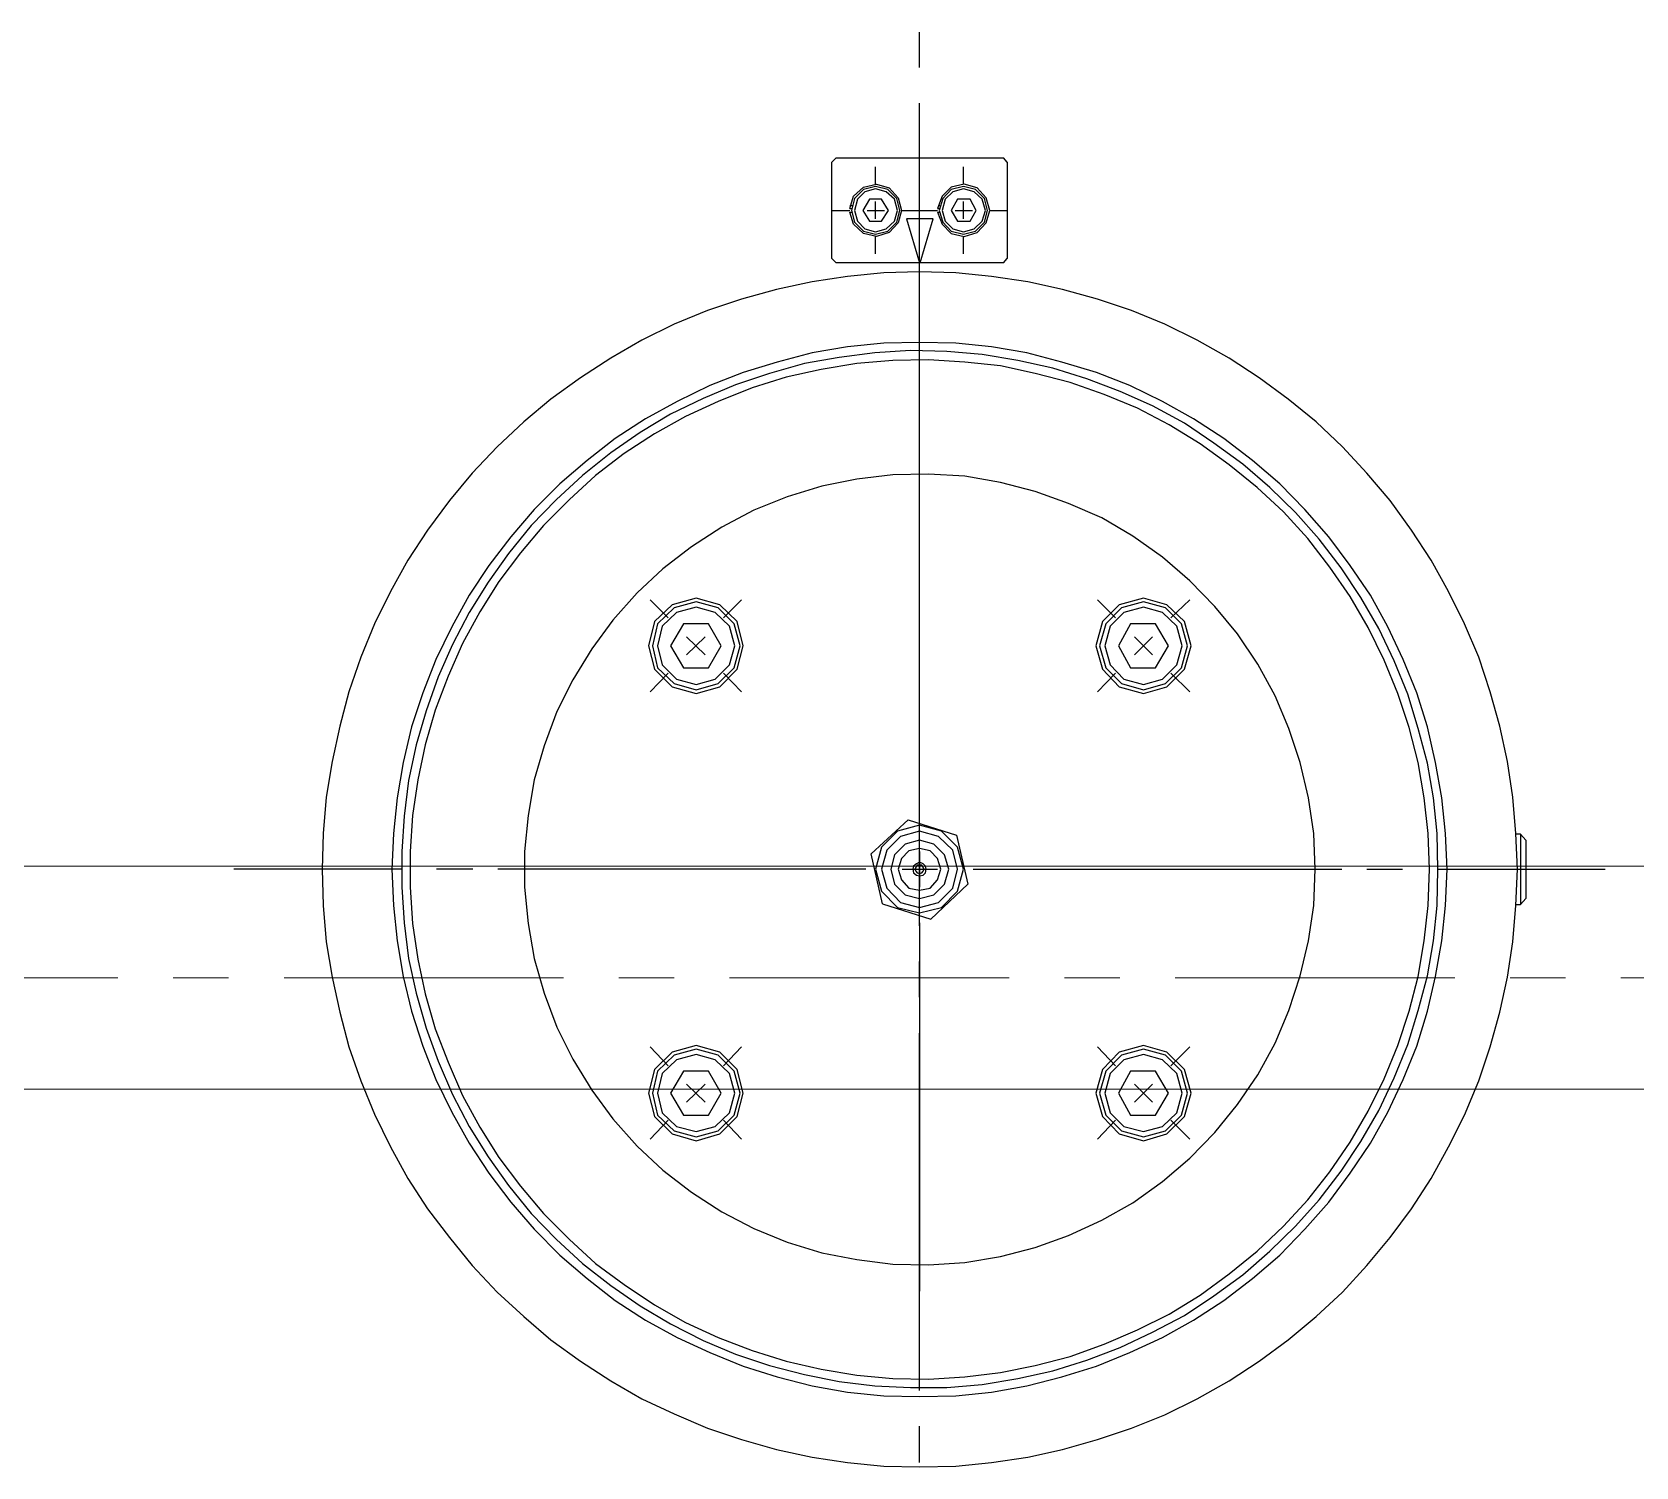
# Model space of a CAD drawing. Header units: millimetres. Extents: x -211 to 45495, y 24 to 52952.
# Drawn here: x 13373.7 to 13556.2, y 34326.3 to 34489.6 of the extents above; entities that cross this region are included whole.
import ezdxf

# ---------------------------------------------------------------- set-up
doc = ezdxf.new("R2010")
doc.units = ezdxf.units.MM
doc.linetypes.add('CENTER', pattern=[50.7, 31.8, -6.3, 6.3, -6.3])
doc.layers.add('Layer2', color=7, linetype='Continuous')

# ---------------------------------------------------------------- blocks, each defined once
blk = doc.blocks.new('BLKF215')
at = {"layer": 'Layer2', "color": 7, "linetype": 'Continuous', "lineweight": 13}
for p, q in [((15040.9, 34394.67), (12099.21, 34394.67)), ((12099.21, 34369.27), (16159.21, 34369.27))]:
    blk.add_line(p, q, dxfattribs=at)
at = {"layer": 'Layer2', "color": 7, "linetype": 'CENTER', "lineweight": 13}
blk.add_line((12084.21, 34381.97), (15055.9, 34381.97), dxfattribs=at)
blk = doc.blocks.new('BLKF1536')
at = {"layer": 'Layer2', "color": 7, "linetype": 'Continuous', "lineweight": 25}
for p, q in [((13462.49, 34453.06), (13458.53, 34452.02)), ((13466.53, 34453.75), (13462.49, 34453.06)), ((13470.67, 34454.18), (13466.53, 34453.75)), ((13474.71, 34454.26), (13470.67, 34454.18)), ((13478.85, 34454.18), (13474.71, 34454.26)), ((13482.9, 34453.75), (13478.85, 34454.18)), ((13486.94, 34453.06), (13482.9, 34453.75)), ((13490.9, 34452.02), (13486.94, 34453.06)), ((13458.53, 34452.02), (13454.65, 34450.82)), ((13494.87, 34450.82), (13490.9, 34452.02)), ((13450.86, 34449.35), (13447.16, 34447.55)), ((13454.65, 34450.82), (13450.86, 34449.35)), ((13498.65, 34449.35), (13494.87, 34450.82)), ((13502.36, 34447.55), (13498.65, 34449.35)), ((13447.16, 34447.55), (13443.54, 34445.57)), ((13505.89, 34445.57), (13502.36, 34447.55)), ((13443.54, 34445.57), (13440.1, 34443.33)), ((13509.33, 34443.33), (13505.89, 34445.57)), ((13440.1, 34443.33), (13436.91, 34440.83)), ((13512.6, 34440.83), (13509.33, 34443.33)), ((13436.91, 34440.83), (13433.81, 34438.16)), ((13515.71, 34438.16), (13512.6, 34440.83)), ((13433.81, 34438.16), (13430.88, 34435.23)), ((13518.55, 34435.23), (13515.71, 34438.16)), ((13430.88, 34435.23), (13428.21, 34432.13)), ((13521.3, 34432.13), (13518.55, 34435.23)), ((13428.21, 34432.13), (13425.72, 34428.86)), ((13523.71, 34428.86), (13521.3, 34432.13)), ((13425.72, 34428.86), (13423.48, 34425.5)), ((13526.04, 34425.5), (13523.71, 34428.86)), ((13423.48, 34425.5), (13421.5, 34421.88)), ((13528.02, 34421.88), (13526.04, 34425.5)), ((13421.5, 34421.88), (13419.69, 34418.18)), ((13529.74, 34418.18), (13528.02, 34421.88)), ((13419.69, 34418.18), (13418.22, 34414.39)), ((13531.29, 34414.39), (13529.74, 34418.18)), ((13418.22, 34414.39), (13416.93, 34410.52)), ((13532.5, 34410.52), (13531.29, 34414.39)), ((13416.93, 34410.52), (13415.98, 34406.47)), ((13533.44, 34406.47), (13532.5, 34410.52)), ((13415.98, 34406.47), (13415.3, 34402.42)), ((13534.13, 34402.42), (13533.44, 34406.47)), ((13415.3, 34402.42), (13414.87, 34398.37)), ((13534.56, 34398.37), (13534.13, 34402.42)), ((13414.87, 34398.37), (13414.69, 34394.33)), ((13534.74, 34394.33), (13534.56, 34398.37)), ((13414.69, 34394.33), (13414.87, 34390.19)), ((13414.87, 34390.19), (13415.3, 34386.15)), ((13534.13, 34386.15), (13534.56, 34390.19)), ((13415.3, 34386.15), (13415.98, 34382.1)), ((13533.44, 34382.1), (13534.13, 34386.15)), ((13415.98, 34382.1), (13416.93, 34378.14)), ((13532.5, 34378.14), (13533.44, 34382.1)), ((13416.93, 34378.14), (13418.22, 34374.18)), ((13531.29, 34374.18), (13532.5, 34378.14)), ((13418.22, 34374.18), (13419.69, 34370.39)), ((13529.74, 34370.39), (13531.29, 34374.18)), ((13419.69, 34370.39), (13421.5, 34366.68)), ((13528.02, 34366.68), (13529.74, 34370.39)), ((13421.5, 34366.68), (13423.48, 34363.15)), ((13526.04, 34363.15), (13528.02, 34366.68)), ((13423.48, 34363.15), (13425.72, 34359.71)), ((13523.71, 34359.71), (13526.04, 34363.15)), ((13425.72, 34359.71), (13428.21, 34356.44)), ((13521.3, 34356.44), (13523.71, 34359.71)), ((13428.21, 34356.44), (13430.88, 34353.34)), ((13518.55, 34353.34), (13521.3, 34356.44)), ((13430.88, 34353.34), (13433.81, 34350.41)), ((13515.71, 34350.41), (13518.55, 34353.34)), ((13433.81, 34350.41), (13436.91, 34347.74)), ((13512.6, 34347.74), (13515.71, 34350.41)), ((13436.91, 34347.74), (13440.1, 34345.24)), ((13509.33, 34345.24), (13512.6, 34347.74)), ((13440.1, 34345.24), (13443.54, 34343)), ((13505.89, 34343), (13509.33, 34345.24)), ((13443.54, 34343), (13447.16, 34341.02)), ((13502.36, 34341.02), (13505.89, 34343)), ((13447.16, 34341.02), (13450.86, 34339.3)), ((13498.65, 34339.3), (13502.36, 34341.02)), ((13450.86, 34339.3), (13454.65, 34337.75)), ((13494.87, 34337.75), (13498.65, 34339.3)), ((13454.65, 34337.75), (13458.53, 34336.54)), ((13458.53, 34336.54), (13462.49, 34335.51)), ((13486.94, 34335.51), (13490.9, 34336.54)), ((13490.9, 34336.54), (13494.87, 34337.75)), ((13462.49, 34335.51), (13466.53, 34334.82)), ((13466.53, 34334.82), (13470.67, 34334.39)), ((13470.67, 34334.39), (13474.71, 34334.31)), ((13474.71, 34334.31), (13478.85, 34334.39)), ((13478.85, 34334.39), (13482.9, 34334.82)), ((13482.9, 34334.82), (13486.94, 34335.51))]:
    blk.add_line(p, q, dxfattribs=at)
blk = doc.blocks.new('BLKF1537')
at = {"layer": 'Layer2', "color": 7, "linetype": 'Continuous', "lineweight": 25}
for p, q in [((13469.63, 34453.06), (13465.59, 34452.54)), ((13473.68, 34453.32), (13469.63, 34453.06)), ((13477.81, 34453.23), (13473.68, 34453.32)), ((13481.86, 34452.88), (13477.81, 34453.23)), ((13485.91, 34452.2), (13481.86, 34452.88)), ((13461.63, 34451.85), (13457.66, 34450.73)), ((13465.59, 34452.54), (13461.63, 34451.85)), ((13489.87, 34451.33), (13485.91, 34452.2)), ((13493.75, 34450.13), (13489.87, 34451.33)), ((13453.79, 34449.44), (13450.09, 34447.89)), ((13457.66, 34450.73), (13453.79, 34449.44)), ((13497.53, 34448.67), (13493.75, 34450.13)), ((13450.09, 34447.89), (13446.38, 34446.08)), ((13501.24, 34447.03), (13497.53, 34448.67)), ((13446.38, 34446.08), (13442.94, 34444.02)), ((13504.85, 34445.05), (13501.24, 34447.03)), ((13442.94, 34444.02), (13439.58, 34441.69)), ((13508.21, 34442.81), (13504.85, 34445.05)), ((13511.49, 34440.4), (13508.21, 34442.81)), ((13439.58, 34441.69), (13436.39, 34439.11)), ((13514.59, 34437.73), (13511.49, 34440.4)), ((13436.39, 34439.11), (13433.38, 34436.35)), ((13433.38, 34436.35), (13430.54, 34433.42)), ((13517.51, 34434.89), (13514.59, 34437.73)), ((13520.18, 34431.87), (13517.51, 34434.89)), ((13430.54, 34433.42), (13427.95, 34430.24)), ((13522.68, 34428.6), (13520.18, 34431.87)), ((13427.95, 34430.24), (13425.63, 34426.96)), ((13524.92, 34425.24), (13522.68, 34428.6)), ((13425.63, 34426.96), (13423.48, 34423.52)), ((13526.99, 34421.71), (13524.92, 34425.24)), ((13423.48, 34423.52), (13421.58, 34419.9)), ((13528.71, 34418.01), (13526.99, 34421.71)), ((13421.58, 34419.9), (13419.95, 34416.2)), ((13530.26, 34414.22), (13528.71, 34418.01)), ((13419.95, 34416.2), (13418.57, 34412.33)), ((13531.46, 34410.34), (13530.26, 34414.22)), ((13418.57, 34412.33), (13417.45, 34408.45)), ((13532.5, 34406.38), (13531.46, 34410.34)), ((13417.45, 34408.45), (13416.59, 34404.4)), ((13533.19, 34402.42), (13532.5, 34406.38)), ((13416.59, 34404.4), (13416.07, 34400.36)), ((13533.62, 34398.37), (13533.19, 34402.42)), ((13416.07, 34400.36), (13415.81, 34396.31)), ((13533.7, 34394.33), (13533.62, 34398.37)), ((13415.81, 34396.31), (13415.81, 34392.26)), ((13415.81, 34392.26), (13416.07, 34388.21)), ((13533.19, 34386.15), (13533.62, 34390.19)), ((13416.07, 34388.21), (13416.59, 34384.17)), ((13532.5, 34382.19), (13533.19, 34386.15)), ((13416.59, 34384.17), (13417.45, 34380.2)), ((13531.46, 34378.22), (13532.5, 34382.19)), ((13417.45, 34380.2), (13418.57, 34376.24)), ((13530.26, 34374.35), (13531.46, 34378.22)), ((13418.57, 34376.24), (13419.95, 34372.45)), ((13528.71, 34370.56), (13530.26, 34374.35)), ((13419.95, 34372.45), (13421.58, 34368.67)), ((13526.99, 34366.86), (13528.71, 34370.56)), ((13421.58, 34368.67), (13423.48, 34365.05)), ((13524.92, 34363.33), (13526.99, 34366.86)), ((13423.48, 34365.05), (13425.63, 34361.6)), ((13522.68, 34359.97), (13524.92, 34363.33)), ((13425.63, 34361.6), (13427.95, 34358.33)), ((13520.18, 34356.7), (13522.68, 34359.97)), ((13427.95, 34358.33), (13430.54, 34355.15)), ((13517.51, 34353.68), (13520.18, 34356.7)), ((13430.54, 34355.15), (13433.38, 34352.22)), ((13514.59, 34350.84), (13517.51, 34353.68)), ((13433.38, 34352.22), (13436.39, 34349.46)), ((13511.49, 34348.17), (13514.59, 34350.84)), ((13436.39, 34349.46), (13439.58, 34346.96)), ((13439.58, 34346.96), (13442.94, 34344.64)), ((13508.21, 34345.76), (13511.49, 34348.17)), ((13504.85, 34343.52), (13508.21, 34345.76)), ((13442.94, 34344.64), (13446.38, 34342.57)), ((13501.24, 34341.63), (13504.85, 34343.52)), ((13446.38, 34342.57), (13450.09, 34340.68)), ((13497.53, 34339.9), (13501.24, 34341.63)), ((13450.09, 34340.68), (13453.79, 34339.13)), ((13493.75, 34338.44), (13497.53, 34339.9)), ((13453.79, 34339.13), (13457.66, 34337.84)), ((13457.66, 34337.84), (13461.63, 34336.8)), ((13489.87, 34337.23), (13493.75, 34338.44)), ((13461.63, 34336.8), (13465.59, 34336.03)), ((13465.59, 34336.03), (13469.63, 34335.51)), ((13481.86, 34335.68), (13485.91, 34336.37)), ((13485.91, 34336.37), (13489.87, 34337.23)), ((13469.63, 34335.51), (13473.68, 34335.34)), ((13473.68, 34335.34), (13477.81, 34335.34)), ((13477.81, 34335.34), (13481.86, 34335.68))]:
    blk.add_line(p, q, dxfattribs=at)
blk = doc.blocks.new('BLKF1538')
at = {"layer": 'Layer2', "color": 7, "linetype": 'Continuous', "lineweight": 25}
for p, q in [((13470.67, 34462.19), (13466.53, 34461.75)), ((13474.71, 34462.27), (13470.67, 34462.19)), ((13478.85, 34462.19), (13474.71, 34462.27)), ((13482.9, 34461.75), (13478.85, 34462.19)), ((13458.44, 34460.29), (13454.48, 34459.17)), ((13462.49, 34461.15), (13458.44, 34460.29)), ((13466.53, 34461.75), (13462.49, 34461.15)), ((13487.03, 34461.15), (13482.9, 34461.75)), ((13490.99, 34460.29), (13487.03, 34461.15)), ((13494.95, 34459.17), (13490.99, 34460.29)), ((13454.48, 34459.17), (13450.6, 34457.88)), ((13498.83, 34457.88), (13494.95, 34459.17)), ((13450.6, 34457.88), (13446.81, 34456.33)), ((13502.62, 34456.33), (13498.83, 34457.88)), ((13446.81, 34456.33), (13443.11, 34454.52)), ((13506.32, 34454.52), (13502.62, 34456.33)), ((13443.11, 34454.52), (13439.58, 34452.45)), ((13509.94, 34452.45), (13506.32, 34454.52)), ((13439.58, 34452.45), (13436.14, 34450.22)), ((13513.38, 34450.22), (13509.94, 34452.45)), ((13436.14, 34450.22), (13432.78, 34447.8)), ((13516.65, 34447.8), (13513.38, 34450.22)), ((13432.78, 34447.8), (13429.68, 34445.22)), ((13519.84, 34445.22), (13516.65, 34447.8)), ((13429.68, 34445.22), (13426.66, 34442.38)), ((13522.85, 34442.38), (13519.84, 34445.22)), ((13426.66, 34442.38), (13423.82, 34439.36)), ((13525.61, 34439.36), (13522.85, 34442.38)), ((13423.82, 34439.36), (13421.24, 34436.26)), ((13528.28, 34436.26), (13525.61, 34439.36)), ((13421.24, 34436.26), (13418.74, 34432.91)), ((13530.69, 34432.91), (13528.28, 34436.26)), ((13418.74, 34432.91), (13416.5, 34429.46)), ((13532.93, 34429.46), (13530.69, 34432.91)), ((13416.5, 34429.46), (13414.52, 34425.93)), ((13534.91, 34425.93), (13532.93, 34429.46)), ((13414.52, 34425.93), (13412.71, 34422.23)), ((13536.72, 34422.23), (13534.91, 34425.93)), ((13412.71, 34422.23), (13411.16, 34418.44)), ((13538.35, 34418.44), (13536.72, 34422.23)), ((13411.16, 34418.44), (13409.78, 34414.48)), ((13539.64, 34414.48), (13538.35, 34418.44)), ((13409.78, 34414.48), (13408.75, 34410.6)), ((13540.76, 34410.6), (13539.64, 34414.48)), ((13408.75, 34410.6), (13407.89, 34406.56)), ((13541.63, 34406.56), (13540.76, 34410.6)), ((13407.89, 34406.56), (13407.2, 34402.51)), ((13542.23, 34402.51), (13541.63, 34406.56)), ((13407.2, 34402.51), (13406.86, 34398.37)), ((13542.57, 34398.37), (13542.23, 34402.51)), ((13406.86, 34398.37), (13406.77, 34394.33)), ((13542.74, 34394.33), (13542.57, 34398.37)), ((13406.77, 34394.33), (13406.86, 34390.19)), ((13406.86, 34390.19), (13407.2, 34386.06)), ((13542.23, 34386.06), (13542.57, 34390.19)), ((13407.2, 34386.06), (13407.89, 34382.01)), ((13541.63, 34382.01), (13542.23, 34386.06)), ((13407.89, 34382.01), (13408.75, 34378.05)), ((13540.76, 34378.05), (13541.63, 34382.01)), ((13408.75, 34378.05), (13409.78, 34374.09)), ((13539.64, 34374.09), (13540.76, 34378.05)), ((13409.78, 34374.09), (13411.16, 34370.22)), ((13538.35, 34370.22), (13539.64, 34374.09)), ((13411.16, 34370.22), (13412.71, 34366.43)), ((13536.72, 34366.34), (13538.35, 34370.22)), ((13412.71, 34366.43), (13414.52, 34362.72)), ((13534.91, 34362.72), (13536.72, 34366.34)), ((13414.52, 34362.72), (13416.5, 34359.11)), ((13532.93, 34359.11), (13534.91, 34362.72)), ((13416.5, 34359.11), (13418.74, 34355.66)), ((13530.69, 34355.66), (13532.93, 34359.11)), ((13418.74, 34355.66), (13421.24, 34352.39)), ((13528.28, 34352.39), (13530.69, 34355.66)), ((13421.24, 34352.39), (13423.82, 34349.2)), ((13525.61, 34349.2), (13528.28, 34352.39)), ((13423.82, 34349.2), (13426.66, 34346.19)), ((13522.85, 34346.19), (13525.61, 34349.2)), ((13426.66, 34346.19), (13429.68, 34343.43)), ((13519.84, 34343.43), (13522.85, 34346.19)), ((13429.68, 34343.43), (13432.78, 34340.76)), ((13516.65, 34340.76), (13519.84, 34343.43)), ((13432.78, 34340.76), (13436.14, 34338.35)), ((13513.38, 34338.35), (13516.65, 34340.76)), ((13436.14, 34338.35), (13439.58, 34336.11)), ((13509.94, 34336.11), (13513.38, 34338.35)), ((13439.58, 34336.11), (13443.11, 34334.05)), ((13506.32, 34334.05), (13509.94, 34336.11)), ((13443.11, 34334.05), (13446.81, 34332.33)), ((13446.81, 34332.33), (13450.6, 34330.69)), ((13502.62, 34332.24), (13506.32, 34334.05)), ((13450.6, 34330.69), (13454.48, 34329.4)), ((13494.95, 34329.4), (13498.83, 34330.69)), ((13498.83, 34330.69), (13502.62, 34332.24)), ((13454.48, 34329.4), (13458.44, 34328.28)), ((13490.99, 34328.28), (13494.95, 34329.4)), ((13458.44, 34328.28), (13462.49, 34327.42)), ((13462.49, 34327.42), (13466.53, 34326.81)), ((13482.9, 34326.81), (13487.03, 34327.42)), ((13487.03, 34327.42), (13490.99, 34328.28)), ((13466.53, 34326.81), (13470.67, 34326.38)), ((13470.67, 34326.38), (13474.71, 34326.3)), ((13474.71, 34326.3), (13478.85, 34326.38)), ((13478.85, 34326.38), (13482.9, 34326.81))]:
    blk.add_line(p, q, dxfattribs=at)
blk = doc.blocks.new('BLKF1545')
at = {"layer": 'Layer2', "color": 7, "linetype": 'Continuous', "lineweight": 25}
for p, q in [((13467.57, 34438.68), (13463.61, 34437.9)), ((13471.7, 34439.19), (13467.57, 34438.68)), ((13475.75, 34439.28), (13471.7, 34439.19)), ((13479.88, 34439.02), (13475.75, 34439.28)), ((13483.93, 34438.33), (13479.88, 34439.02)), ((13487.89, 34437.3), (13483.93, 34438.33)), ((13459.64, 34436.7), (13455.86, 34435.15)), ((13463.61, 34437.9), (13459.64, 34436.7)), ((13491.68, 34435.92), (13487.89, 34437.3)), ((13455.86, 34435.15), (13452.24, 34433.25)), ((13495.47, 34434.28), (13491.68, 34435.92)), ((13452.24, 34433.25), (13448.79, 34431.01)), ((13499, 34432.22), (13495.47, 34434.28)), ((13448.79, 34431.01), (13445.52, 34428.51)), ((13502.36, 34429.81), (13499, 34432.22)), ((13505.46, 34427.14), (13502.36, 34429.81)), ((13445.52, 34428.51), (13442.59, 34425.76)), ((13442.59, 34425.76), (13439.84, 34422.66)), ((13508.3, 34424.21), (13505.46, 34427.14)), ((13510.88, 34421.11), (13508.3, 34424.21)), ((13439.84, 34422.66), (13437.43, 34419.39)), ((13513.21, 34417.66), (13510.88, 34421.11)), ((13437.43, 34419.39), (13435.27, 34415.86)), ((13515.19, 34414.05), (13513.21, 34417.66)), ((13435.27, 34415.86), (13433.47, 34412.24)), ((13516.74, 34410.34), (13515.19, 34414.05)), ((13433.47, 34412.24), (13432, 34408.36)), ((13518.03, 34406.47), (13516.74, 34410.34)), ((13432, 34408.36), (13430.88, 34404.49)), ((13518.98, 34402.42), (13518.03, 34406.47)), ((13430.88, 34404.49), (13430.19, 34400.44)), ((13519.58, 34398.37), (13518.98, 34402.42)), ((13430.19, 34400.44), (13429.76, 34396.31)), ((13519.75, 34394.33), (13519.58, 34398.37)), ((13429.76, 34396.31), (13429.76, 34392.26)), ((13429.76, 34392.26), (13430.19, 34388.13)), ((13518.98, 34386.15), (13519.58, 34390.19)), ((13430.19, 34388.13), (13430.88, 34384.17)), ((13518.03, 34382.19), (13518.98, 34386.15)), ((13430.88, 34384.17), (13432, 34380.2)), ((13516.74, 34378.22), (13518.03, 34382.19)), ((13432, 34380.2), (13433.47, 34376.33)), ((13515.19, 34374.52), (13516.74, 34378.22)), ((13433.47, 34376.33), (13435.27, 34372.71)), ((13513.21, 34370.9), (13515.19, 34374.52)), ((13435.27, 34372.71), (13437.43, 34369.18)), ((13510.88, 34367.55), (13513.21, 34370.9)), ((13437.43, 34369.18), (13439.84, 34365.91)), ((13508.3, 34364.36), (13510.88, 34367.55)), ((13439.84, 34365.91), (13442.59, 34362.81)), ((13505.46, 34361.43), (13508.3, 34364.36)), ((13442.59, 34362.81), (13445.52, 34360.05)), ((13445.52, 34360.05), (13448.79, 34357.56)), ((13502.36, 34358.76), (13505.46, 34361.43)), ((13499, 34356.35), (13502.36, 34358.76)), ((13448.79, 34357.56), (13452.24, 34355.32)), ((13495.47, 34354.37), (13499, 34356.35)), ((13452.24, 34355.32), (13455.86, 34353.42)), ((13491.68, 34352.65), (13495.47, 34354.37)), ((13455.86, 34353.42), (13459.64, 34351.87)), ((13487.89, 34351.27), (13491.68, 34352.65)), ((13459.64, 34351.87), (13463.61, 34350.67)), ((13463.61, 34350.67), (13467.57, 34349.89)), ((13483.93, 34350.24), (13487.89, 34351.27)), ((13467.57, 34349.89), (13471.7, 34349.38)), ((13471.7, 34349.38), (13475.75, 34349.29)), ((13475.75, 34349.29), (13479.88, 34349.55)), ((13479.88, 34349.55), (13483.93, 34350.24))]:
    blk.add_line(p, q, dxfattribs=at)
blk = doc.blocks.new('BLKF1546')
at = {"layer": 'Layer2', "color": 7, "linetype": 'Continuous', "lineweight": 25}
for p, q in [((13463.52, 34451.16), (13459.56, 34450.3)), ((13467.57, 34451.85), (13463.52, 34451.16)), ((13471.7, 34452.2), (13467.57, 34451.85)), ((13475.75, 34452.28), (13471.7, 34452.2)), ((13479.88, 34452.02), (13475.75, 34452.28)), ((13483.93, 34451.59), (13479.88, 34452.02)), ((13487.89, 34450.73), (13483.93, 34451.59)), ((13455.68, 34449.1), (13451.81, 34447.55)), ((13459.56, 34450.3), (13455.68, 34449.1)), ((13491.85, 34449.7), (13487.89, 34450.73)), ((13495.73, 34448.32), (13491.85, 34449.7)), ((13451.81, 34447.55), (13448.11, 34445.82)), ((13499.52, 34446.77), (13495.73, 34448.32)), ((13448.11, 34445.82), (13444.57, 34443.84)), ((13503.13, 34444.88), (13499.52, 34446.77)), ((13444.57, 34443.84), (13441.13, 34441.6)), ((13506.66, 34442.72), (13503.13, 34444.88)), ((13509.94, 34440.31), (13506.66, 34442.72)), ((13441.13, 34441.6), (13437.86, 34439.11)), ((13513.12, 34437.73), (13509.94, 34440.31)), ((13437.86, 34439.11), (13434.84, 34436.35)), ((13434.84, 34436.35), (13431.92, 34433.42)), ((13516.14, 34434.97), (13513.12, 34437.73)), ((13518.89, 34431.96), (13516.14, 34434.97)), ((13431.92, 34433.42), (13429.33, 34430.32)), ((13521.39, 34428.69), (13518.89, 34431.96)), ((13429.33, 34430.32), (13426.84, 34427.05)), ((13523.71, 34425.33), (13521.39, 34428.69)), ((13426.84, 34427.05), (13424.68, 34423.61)), ((13424.68, 34423.61), (13422.7, 34419.99)), ((13525.78, 34421.8), (13523.71, 34425.33)), ((13527.59, 34418.09), (13525.78, 34421.8)), ((13422.7, 34419.99), (13421.07, 34416.29)), ((13529.14, 34414.31), (13527.59, 34418.09)), ((13421.07, 34416.29), (13419.6, 34412.41)), ((13530.43, 34410.43), (13529.14, 34414.31)), ((13419.6, 34412.41), (13418.48, 34408.45)), ((13531.46, 34406.47), (13530.43, 34410.43)), ((13418.48, 34408.45), (13417.62, 34404.49)), ((13532.15, 34402.42), (13531.46, 34406.47)), ((13417.62, 34404.49), (13417.02, 34400.44)), ((13532.58, 34398.37), (13532.15, 34402.42)), ((13417.02, 34400.44), (13416.76, 34396.31)), ((13532.76, 34394.33), (13532.58, 34398.37)), ((13416.76, 34396.31), (13416.76, 34392.26)), ((13416.76, 34392.26), (13417.02, 34388.13)), ((13532.15, 34386.15), (13532.58, 34390.19)), ((13417.02, 34388.13), (13417.62, 34384.08)), ((13531.46, 34382.1), (13532.15, 34386.15)), ((13417.62, 34384.08), (13418.48, 34380.12)), ((13530.43, 34378.14), (13531.46, 34382.1)), ((13418.48, 34380.12), (13419.6, 34376.16)), ((13529.14, 34374.26), (13530.43, 34378.14)), ((13419.6, 34376.16), (13421.07, 34372.37)), ((13527.59, 34370.47), (13529.14, 34374.26)), ((13421.07, 34372.37), (13422.7, 34368.58)), ((13525.78, 34366.77), (13527.59, 34370.47)), ((13422.7, 34368.58), (13424.68, 34364.96)), ((13523.71, 34363.24), (13525.78, 34366.77)), ((13424.68, 34364.96), (13426.84, 34361.52)), ((13426.84, 34361.52), (13429.33, 34358.25)), ((13521.39, 34359.88), (13523.71, 34363.24)), ((13518.89, 34356.7), (13521.39, 34359.88)), ((13429.33, 34358.25), (13431.92, 34355.15)), ((13516.14, 34353.68), (13518.89, 34356.7)), ((13431.92, 34355.15), (13434.84, 34352.22)), ((13513.12, 34350.84), (13516.14, 34353.68)), ((13434.84, 34352.22), (13437.86, 34349.46)), ((13509.94, 34348.26), (13513.12, 34350.84)), ((13437.86, 34349.46), (13441.13, 34347.05)), ((13441.13, 34347.05), (13444.57, 34344.73)), ((13506.66, 34345.85), (13509.94, 34348.26)), ((13503.13, 34343.69), (13506.66, 34345.85)), ((13444.57, 34344.73), (13448.11, 34342.74)), ((13499.52, 34341.88), (13503.13, 34343.69)), ((13448.11, 34342.74), (13451.81, 34341.02)), ((13495.73, 34340.25), (13499.52, 34341.88)), ((13451.81, 34341.02), (13455.68, 34339.56)), ((13491.85, 34338.87), (13495.73, 34340.25)), ((13455.68, 34339.56), (13459.56, 34338.35)), ((13459.56, 34338.35), (13463.52, 34337.41)), ((13483.93, 34337.06), (13487.89, 34337.84)), ((13487.89, 34337.84), (13491.85, 34338.87)), ((13463.52, 34337.41), (13467.57, 34336.72)), ((13467.57, 34336.72), (13471.7, 34336.37)), ((13471.7, 34336.37), (13475.75, 34336.29)), ((13475.75, 34336.29), (13479.88, 34336.54)), ((13479.88, 34336.54), (13483.93, 34337.06))]:
    blk.add_line(p, q, dxfattribs=at)
blk = doc.blocks.new('BLKF1547')
at = {"layer": 'Layer2', "color": 7, "linetype": 'Continuous', "lineweight": 25}
for p, q in [((13469.63, 34453.06), (13465.59, 34452.54)), ((13473.68, 34453.32), (13469.63, 34453.06)), ((13477.81, 34453.23), (13473.68, 34453.32)), ((13481.86, 34452.88), (13477.81, 34453.23)), ((13485.91, 34452.2), (13481.86, 34452.88)), ((13461.63, 34451.85), (13457.66, 34450.73)), ((13465.59, 34452.54), (13461.63, 34451.85)), ((13489.87, 34451.33), (13485.91, 34452.2)), ((13493.75, 34450.13), (13489.87, 34451.33)), ((13453.79, 34449.44), (13450.09, 34447.89)), ((13457.66, 34450.73), (13453.79, 34449.44)), ((13497.53, 34448.67), (13493.75, 34450.13)), ((13450.09, 34447.89), (13446.38, 34446.08)), ((13501.24, 34447.03), (13497.53, 34448.67)), ((13446.38, 34446.08), (13442.94, 34444.02)), ((13504.85, 34445.05), (13501.24, 34447.03)), ((13442.94, 34444.02), (13439.58, 34441.69)), ((13508.21, 34442.81), (13504.85, 34445.05)), ((13511.49, 34440.4), (13508.21, 34442.81)), ((13439.58, 34441.69), (13436.39, 34439.11)), ((13514.59, 34437.73), (13511.49, 34440.4)), ((13436.39, 34439.11), (13433.38, 34436.35)), ((13433.38, 34436.35), (13430.54, 34433.42)), ((13517.51, 34434.89), (13514.59, 34437.73)), ((13520.18, 34431.87), (13517.51, 34434.89)), ((13430.54, 34433.42), (13427.95, 34430.24)), ((13522.68, 34428.6), (13520.18, 34431.87)), ((13427.95, 34430.24), (13425.63, 34426.96)), ((13524.92, 34425.24), (13522.68, 34428.6)), ((13425.63, 34426.96), (13423.48, 34423.52)), ((13526.99, 34421.71), (13524.92, 34425.24)), ((13423.48, 34423.52), (13421.58, 34419.9)), ((13528.71, 34418.01), (13526.99, 34421.71)), ((13421.58, 34419.9), (13419.95, 34416.2)), ((13530.26, 34414.22), (13528.71, 34418.01)), ((13419.95, 34416.2), (13418.57, 34412.33)), ((13531.46, 34410.34), (13530.26, 34414.22)), ((13418.57, 34412.33), (13417.45, 34408.45)), ((13532.5, 34406.38), (13531.46, 34410.34)), ((13417.45, 34408.45), (13416.59, 34404.4)), ((13533.19, 34402.42), (13532.5, 34406.38)), ((13416.59, 34404.4), (13416.07, 34400.36)), ((13533.62, 34398.37), (13533.19, 34402.42)), ((13416.07, 34400.36), (13415.81, 34396.31)), ((13533.7, 34394.33), (13533.62, 34398.37)), ((13415.81, 34396.31), (13415.81, 34392.26)), ((13415.81, 34392.26), (13416.07, 34388.21)), ((13533.19, 34386.15), (13533.62, 34390.19)), ((13416.07, 34388.21), (13416.59, 34384.17)), ((13532.5, 34382.19), (13533.19, 34386.15)), ((13416.59, 34384.17), (13417.45, 34380.2)), ((13531.46, 34378.22), (13532.5, 34382.19)), ((13417.45, 34380.2), (13418.57, 34376.24)), ((13530.26, 34374.35), (13531.46, 34378.22)), ((13418.57, 34376.24), (13419.95, 34372.45)), ((13528.71, 34370.56), (13530.26, 34374.35)), ((13419.95, 34372.45), (13421.58, 34368.67)), ((13526.99, 34366.86), (13528.71, 34370.56)), ((13421.58, 34368.67), (13423.48, 34365.05)), ((13524.92, 34363.33), (13526.99, 34366.86)), ((13423.48, 34365.05), (13425.63, 34361.6)), ((13522.68, 34359.97), (13524.92, 34363.33)), ((13425.63, 34361.6), (13427.95, 34358.33)), ((13520.18, 34356.7), (13522.68, 34359.97)), ((13427.95, 34358.33), (13430.54, 34355.15)), ((13517.51, 34353.68), (13520.18, 34356.7)), ((13430.54, 34355.15), (13433.38, 34352.22)), ((13514.59, 34350.84), (13517.51, 34353.68)), ((13433.38, 34352.22), (13436.39, 34349.46)), ((13511.49, 34348.17), (13514.59, 34350.84)), ((13436.39, 34349.46), (13439.58, 34346.96)), ((13439.58, 34346.96), (13442.94, 34344.64)), ((13508.21, 34345.76), (13511.49, 34348.17)), ((13504.85, 34343.52), (13508.21, 34345.76)), ((13442.94, 34344.64), (13446.38, 34342.57)), ((13501.24, 34341.63), (13504.85, 34343.52)), ((13446.38, 34342.57), (13450.09, 34340.68)), ((13497.53, 34339.9), (13501.24, 34341.63)), ((13450.09, 34340.68), (13453.79, 34339.13)), ((13493.75, 34338.44), (13497.53, 34339.9)), ((13453.79, 34339.13), (13457.66, 34337.84)), ((13457.66, 34337.84), (13461.63, 34336.8)), ((13489.87, 34337.23), (13493.75, 34338.44)), ((13461.63, 34336.8), (13465.59, 34336.03)), ((13465.59, 34336.03), (13469.63, 34335.51)), ((13481.86, 34335.68), (13485.91, 34336.37)), ((13485.91, 34336.37), (13489.87, 34337.23)), ((13469.63, 34335.51), (13473.68, 34335.34)), ((13473.68, 34335.34), (13477.81, 34335.34)), ((13477.81, 34335.34), (13481.86, 34335.68))]:
    blk.add_line(p, q, dxfattribs=at)
blk = doc.blocks.new('BLKF1552')
at = {"layer": 'Layer2', "color": 7, "linetype": 'Continuous', "lineweight": 25}
for p, q in [((13474.03, 34394.67), (13473.94, 34394.33)), ((13474.37, 34394.93), (13474.03, 34394.67)), ((13474.71, 34395.1), (13474.37, 34394.93)), ((13475.15, 34394.93), (13474.71, 34395.1)), ((13475.4, 34394.67), (13475.15, 34394.93)), ((13475.49, 34394.33), (13475.4, 34394.67)), ((13473.94, 34394.33), (13474.03, 34393.9)), ((13474.03, 34393.9), (13474.37, 34393.64)), ((13474.37, 34393.64), (13474.71, 34393.55)), ((13474.71, 34393.55), (13475.15, 34393.64)), ((13475.15, 34393.64), (13475.4, 34393.9))]:
    blk.add_line(p, q, dxfattribs=at)
blk = doc.blocks.new('BLKF1553')
at = {"layer": 'Layer2', "color": 7, "linetype": 'Continuous', "lineweight": 25}
for p, q in [((13474.28, 34394.5), (13474.2, 34394.33)), ((13474.46, 34394.76), (13474.28, 34394.5)), ((13474.97, 34394.76), (13474.46, 34394.76)), ((13475.15, 34394.5), (13474.97, 34394.76)), ((13475.23, 34394.33), (13475.15, 34394.5)), ((13474.2, 34394.33), (13474.28, 34394.07)), ((13474.28, 34394.07), (13474.46, 34393.9)), ((13474.46, 34393.9), (13474.71, 34393.81)), ((13474.71, 34393.81), (13474.97, 34393.9)), ((13474.97, 34393.9), (13475.15, 34394.07))]:
    blk.add_line(p, q, dxfattribs=at)
blk = doc.blocks.new('BLKF1554')
at = {"layer": 'Layer2', "color": 7, "linetype": 'Continuous', "lineweight": 25}
for p, q in [((13473.51, 34396.39), (13472.65, 34395.53)), ((13474.71, 34396.65), (13473.51, 34396.39)), ((13475.92, 34396.39), (13474.71, 34396.65)), ((13476.78, 34395.53), (13475.92, 34396.39)), ((13472.65, 34395.53), (13472.3, 34394.33)), ((13477.13, 34394.33), (13476.78, 34395.53)), ((13472.3, 34394.33), (13472.65, 34393.12)), ((13472.65, 34393.12), (13473.51, 34392.17)), ((13475.92, 34392.17), (13476.78, 34393.12)), ((13473.51, 34392.17), (13474.71, 34391.92)), ((13474.71, 34391.92), (13475.92, 34392.17))]:
    blk.add_line(p, q, dxfattribs=at)
blk = doc.blocks.new('BLKF1555')
at = {"layer": 'Layer2', "color": 7, "linetype": 'Continuous', "lineweight": 25}
for p, q in [((13473.08, 34397.17), (13471.87, 34395.96)), ((13474.71, 34397.6), (13473.08, 34397.17)), ((13476.35, 34397.17), (13474.71, 34397.6)), ((13477.56, 34395.96), (13476.35, 34397.17)), ((13471.87, 34395.96), (13471.44, 34394.33)), ((13478.07, 34394.33), (13477.56, 34395.96)), ((13471.44, 34394.33), (13471.87, 34392.61)), ((13471.87, 34392.61), (13473.08, 34391.4)), ((13476.35, 34391.4), (13477.56, 34392.61)), ((13473.08, 34391.4), (13474.71, 34390.97)), ((13474.71, 34390.97), (13476.35, 34391.4))]:
    blk.add_line(p, q, dxfattribs=at)
blk = doc.blocks.new('BLKF1556')
at = {"layer": 'Layer2', "color": 7, "linetype": 'Continuous', "lineweight": 25}
for p, q in [((13472.56, 34398.03), (13471.01, 34396.48)), ((13474.71, 34398.63), (13472.56, 34398.03)), ((13476.87, 34398.03), (13474.71, 34398.63)), ((13478.5, 34396.48), (13476.87, 34398.03)), ((13471.01, 34396.48), (13470.41, 34394.33)), ((13479.02, 34394.33), (13478.5, 34396.48)), ((13470.41, 34394.33), (13471.01, 34392.17)), ((13471.01, 34392.17), (13472.56, 34390.54)), ((13476.87, 34390.54), (13478.5, 34392.17)), ((13472.56, 34390.54), (13474.71, 34389.94)), ((13474.71, 34389.94), (13476.87, 34390.54))]:
    blk.add_line(p, q, dxfattribs=at)
blk = doc.blocks.new('BLKF1557')
at = {"layer": 'Layer2', "color": 7, "linetype": 'Continuous', "lineweight": 25}
for p, q in [((13472.22, 34398.63), (13470.41, 34396.82)), ((13474.71, 34399.32), (13472.22, 34398.63)), ((13477.21, 34398.63), (13474.71, 34399.32)), ((13479.02, 34396.82), (13477.21, 34398.63)), ((13470.41, 34396.82), (13469.72, 34394.33)), ((13479.71, 34394.33), (13479.02, 34396.82)), ((13469.72, 34394.33), (13470.41, 34391.83)), ((13470.41, 34391.83), (13472.22, 34389.94)), ((13477.21, 34389.94), (13479.02, 34391.83)), ((13472.22, 34389.94), (13474.71, 34389.33)), ((13474.71, 34389.33), (13477.21, 34389.94))]:
    blk.add_line(p, q, dxfattribs=at)
blk = doc.blocks.new('BLKF1601')
at = {"layer": 'Layer2', "color": 7, "linetype": 'Continuous', "lineweight": 25}
for p, q in [((13479.02, 34470.54), (13478.33, 34469.25)), ((13478.33, 34469.25), (13479.02, 34468.04)), ((13480.48, 34468.04), (13481.17, 34469.25)), ((13479.02, 34468.04), (13480.48, 34468.04))]:
    blk.add_line(p, q, dxfattribs=at)
blk = doc.blocks.new('BLKF1602')
at = {"layer": 'Layer2', "color": 7, "linetype": 'Continuous', "lineweight": 25}
for p, q in [((13478.5, 34471.4), (13477.64, 34470.54)), ((13479.71, 34471.74), (13478.5, 34471.4)), ((13480.92, 34471.4), (13479.71, 34471.74)), ((13481.86, 34470.54), (13480.92, 34471.4)), ((13477.64, 34470.54), (13477.3, 34469.25)), ((13477.3, 34469.25), (13477.64, 34468.04)), ((13482.21, 34469.25), (13481.86, 34470.54)), ((13477.64, 34468.04), (13478.5, 34467.18)), ((13480.92, 34467.18), (13481.86, 34468.04)), ((13478.5, 34467.18), (13479.71, 34466.84)), ((13479.71, 34466.84), (13480.92, 34467.18))]:
    blk.add_line(p, q, dxfattribs=at)
blk = doc.blocks.new('BLKF1603')
at = {"layer": 'Layer2', "color": 7, "linetype": 'Continuous', "lineweight": 25}
for p, q in [((13478.33, 34471.66), (13477.38, 34470.62)), ((13479.71, 34472), (13478.33, 34471.66)), ((13481.09, 34471.66), (13479.71, 34472)), ((13482.12, 34470.62), (13481.09, 34471.66)), ((13477.38, 34470.62), (13476.95, 34469.25)), ((13476.95, 34469.25), (13477.38, 34467.95)), ((13482.47, 34469.25), (13482.12, 34470.62)), ((13477.38, 34467.95), (13478.33, 34466.92)), ((13481.09, 34466.92), (13482.12, 34467.95)), ((13478.33, 34466.92), (13479.71, 34466.58)), ((13479.71, 34466.58), (13481.09, 34466.92))]:
    blk.add_line(p, q, dxfattribs=at)
blk = doc.blocks.new('BLKF1604')
at = {"layer": 'Layer2', "color": 7, "linetype": 'Continuous', "lineweight": 25}
for p, q in [((13468.51, 34471.4), (13467.65, 34470.54)), ((13469.72, 34471.74), (13468.51, 34471.4)), ((13470.93, 34471.4), (13469.72, 34471.74)), ((13471.87, 34470.54), (13470.93, 34471.4)), ((13467.65, 34470.54), (13467.31, 34469.25)), ((13467.31, 34469.25), (13467.65, 34468.04)), ((13472.22, 34469.25), (13471.87, 34470.54)), ((13467.65, 34468.04), (13468.51, 34467.18)), ((13470.93, 34467.18), (13471.87, 34468.04)), ((13468.51, 34467.18), (13469.72, 34466.84)), ((13469.72, 34466.84), (13470.93, 34467.18))]:
    blk.add_line(p, q, dxfattribs=at)
blk = doc.blocks.new('BLKF1605')
at = {"layer": 'Layer2', "color": 7, "linetype": 'Continuous', "lineweight": 25}
for p, q in [((13468.34, 34471.66), (13467.31, 34470.62)), ((13469.72, 34472), (13468.34, 34471.66)), ((13471.1, 34471.66), (13469.72, 34472)), ((13472.13, 34470.62), (13471.1, 34471.66)), ((13467.31, 34470.62), (13466.96, 34469.25)), ((13466.96, 34469.25), (13467.31, 34467.95)), ((13472.48, 34469.25), (13472.13, 34470.62)), ((13467.31, 34467.95), (13468.34, 34466.92)), ((13471.1, 34466.92), (13472.13, 34467.95)), ((13468.34, 34466.92), (13469.72, 34466.58)), ((13469.72, 34466.58), (13471.1, 34466.92))]:
    blk.add_line(p, q, dxfattribs=at)
blk = doc.blocks.new('BLKF1606')
at = {"layer": 'Layer2', "color": 7, "linetype": 'Continuous', "lineweight": 25}
for p, q in [((13478.33, 34471.92), (13477.3, 34470.88)), ((13479.8, 34472.26), (13478.33, 34471.92)), ((13481.26, 34471.83), (13479.8, 34472.26)), ((13482.29, 34470.71), (13481.26, 34471.83)), ((13482.72, 34469.25), (13482.29, 34470.71)), ((13482.29, 34467.87), (13482.72, 34469.25)), ((13476.78, 34469.07), (13477.3, 34467.7)), ((13477.3, 34467.7), (13478.33, 34466.66)), ((13481.26, 34466.75), (13482.29, 34467.87)), ((13478.33, 34466.66), (13479.8, 34466.32)), ((13479.8, 34466.32), (13481.26, 34466.75))]:
    blk.add_line(p, q, dxfattribs=at)
blk = doc.blocks.new('BLKF1607')
at = {"layer": 'Layer2', "color": 7, "linetype": 'Continuous', "lineweight": 25}
for p, q in [((13467.22, 34470.88), (13468.34, 34471.92)), ((13468.34, 34471.92), (13469.81, 34472.26)), ((13469.81, 34472.26), (13471.27, 34471.83)), ((13471.27, 34471.83), (13472.3, 34470.71)), ((13466.79, 34469.5), (13467.22, 34470.88)), ((13472.3, 34470.71), (13472.65, 34469.25)), ((13472.65, 34469.25), (13472.3, 34467.87)), ((13468.34, 34466.66), (13467.22, 34467.7)), ((13472.3, 34467.87), (13471.27, 34466.75)), ((13469.81, 34466.32), (13468.34, 34466.66)), ((13471.27, 34466.75), (13469.81, 34466.32))]:
    blk.add_line(p, q, dxfattribs=at)
blk = doc.blocks.new('BLKF1626')
at = {"layer": 'Layer2', "color": 7, "linetype": 'Continuous', "lineweight": 25}
for p, q in [((13497.45, 34424.38), (13495.55, 34422.49)), ((13500.2, 34425.16), (13497.45, 34424.38)), ((13502.87, 34424.38), (13500.2, 34425.16)), ((13504.85, 34422.49), (13502.87, 34424.38)), ((13495.55, 34422.49), (13494.78, 34419.73)), ((13505.63, 34419.73), (13504.85, 34422.49)), ((13494.78, 34419.73), (13495.55, 34417.06)), ((13495.55, 34417.06), (13497.45, 34415.08)), ((13502.87, 34415.08), (13504.85, 34417.06)), ((13497.45, 34415.08), (13500.2, 34414.31)), ((13500.2, 34414.31), (13502.87, 34415.08))]:
    blk.add_line(p, q, dxfattribs=at)
blk = doc.blocks.new('BLKF1627')
at = {"layer": 'Layer2', "color": 7, "linetype": 'Continuous', "lineweight": 25}
for p, q in [((13497.45, 34373.49), (13495.55, 34371.51)), ((13500.2, 34374.26), (13497.45, 34373.49)), ((13502.87, 34373.49), (13500.2, 34374.26)), ((13504.85, 34371.51), (13502.87, 34373.49)), ((13495.55, 34371.51), (13494.78, 34368.84)), ((13505.63, 34368.84), (13504.85, 34371.51)), ((13494.78, 34368.84), (13495.55, 34366.17)), ((13495.55, 34366.17), (13497.45, 34364.19)), ((13502.87, 34364.19), (13504.85, 34366.17)), ((13497.45, 34364.19), (13500.2, 34363.41)), ((13500.2, 34363.41), (13502.87, 34364.19))]:
    blk.add_line(p, q, dxfattribs=at)
blk = doc.blocks.new('BLKF1628')
at = {"layer": 'Layer2', "color": 7, "linetype": 'Continuous', "lineweight": 25}
for p, q in [((13446.56, 34373.49), (13444.57, 34371.51)), ((13449.31, 34374.26), (13446.56, 34373.49)), ((13451.98, 34373.49), (13449.31, 34374.26)), ((13453.96, 34371.51), (13451.98, 34373.49)), ((13444.57, 34371.51), (13443.89, 34368.84)), ((13454.65, 34368.84), (13453.96, 34371.51)), ((13443.89, 34368.84), (13444.57, 34366.17)), ((13444.57, 34366.17), (13446.56, 34364.19)), ((13451.98, 34364.19), (13453.96, 34366.17)), ((13446.56, 34364.19), (13449.31, 34363.41)), ((13449.31, 34363.41), (13451.98, 34364.19))]:
    blk.add_line(p, q, dxfattribs=at)
blk = doc.blocks.new('BLKF1629')
at = {"layer": 'Layer2', "color": 7, "linetype": 'Continuous', "lineweight": 25}
for p, q in [((13446.56, 34424.38), (13444.57, 34422.49)), ((13449.31, 34425.16), (13446.56, 34424.38)), ((13451.98, 34424.38), (13449.31, 34425.16)), ((13453.96, 34422.49), (13451.98, 34424.38)), ((13444.57, 34422.49), (13443.89, 34419.73)), ((13454.65, 34419.73), (13453.96, 34422.49)), ((13443.89, 34419.73), (13444.57, 34417.06)), ((13444.57, 34417.06), (13446.56, 34415.08)), ((13451.98, 34415.08), (13453.96, 34417.06)), ((13446.56, 34415.08), (13449.31, 34414.31)), ((13449.31, 34414.31), (13451.98, 34415.08))]:
    blk.add_line(p, q, dxfattribs=at)
blk = doc.blocks.new('BLKF1649')
at = {"layer": 'Layer2', "color": 7, "linetype": 'Continuous', "lineweight": 25}
for p, q in [((13447.85, 34422.23), (13446.38, 34419.73)), ((13450.69, 34422.23), (13447.85, 34422.23)), ((13446.38, 34419.73), (13447.85, 34417.23))]:
    blk.add_line(p, q, dxfattribs=at)
blk = doc.blocks.new('BLKF1650')
at = {"layer": 'Layer2', "color": 7, "linetype": 'Continuous', "lineweight": 25}
for p, q in [((13449.31, 34424.12), (13447.07, 34423.52)), ((13451.46, 34423.52), (13449.31, 34424.12)), ((13445.44, 34421.97), (13444.92, 34419.73)), ((13447.07, 34423.52), (13445.44, 34421.97)), ((13453.1, 34421.97), (13451.46, 34423.52)), ((13453.7, 34419.73), (13453.1, 34421.97)), ((13444.92, 34419.73), (13445.44, 34417.58)), ((13445.44, 34417.58), (13447.07, 34415.94)), ((13451.46, 34415.94), (13453.1, 34417.58)), ((13447.07, 34415.94), (13449.31, 34415.34)), ((13449.31, 34415.34), (13451.46, 34415.94))]:
    blk.add_line(p, q, dxfattribs=at)
blk = doc.blocks.new('BLKF1651')
at = {"layer": 'Layer2', "color": 7, "linetype": 'Continuous', "lineweight": 25}
for p, q in [((13446.81, 34424.04), (13444.92, 34422.23)), ((13449.31, 34424.73), (13446.81, 34424.04)), ((13451.81, 34424.04), (13449.31, 34424.73)), ((13453.62, 34422.23), (13451.81, 34424.04)), ((13444.92, 34422.23), (13444.32, 34419.73)), ((13454.31, 34419.73), (13453.62, 34422.23)), ((13444.32, 34419.73), (13444.92, 34417.23)), ((13444.92, 34417.23), (13446.81, 34415.43)), ((13451.81, 34415.43), (13453.62, 34417.23)), ((13446.81, 34415.43), (13449.31, 34414.74)), ((13449.31, 34414.74), (13451.81, 34415.43))]:
    blk.add_line(p, q, dxfattribs=at)
blk = doc.blocks.new('BLKF1652')
at = {"layer": 'Layer2', "color": 7, "linetype": 'Continuous', "lineweight": 25}
for p, q in [((13446.81, 34373.14), (13444.92, 34371.33)), ((13449.31, 34373.83), (13446.81, 34373.14)), ((13451.81, 34373.14), (13449.31, 34373.83)), ((13453.62, 34371.33), (13451.81, 34373.14)), ((13444.92, 34371.33), (13444.32, 34368.84)), ((13454.31, 34368.84), (13453.62, 34371.33)), ((13444.32, 34368.84), (13444.92, 34366.34)), ((13444.92, 34366.34), (13446.81, 34364.53)), ((13451.81, 34364.53), (13453.62, 34366.34)), ((13446.81, 34364.53), (13449.31, 34363.84)), ((13449.31, 34363.84), (13451.81, 34364.53))]:
    blk.add_line(p, q, dxfattribs=at)
blk = doc.blocks.new('BLKF1653')
at = {"layer": 'Layer2', "color": 7, "linetype": 'Continuous', "lineweight": 25}
for p, q in [((13447.07, 34372.63), (13445.44, 34371.08)), ((13449.31, 34373.23), (13447.07, 34372.63)), ((13451.46, 34372.63), (13449.31, 34373.23)), ((13453.1, 34371.08), (13451.46, 34372.63)), ((13445.44, 34371.08), (13444.92, 34368.84)), ((13453.7, 34368.84), (13453.1, 34371.08)), ((13444.92, 34368.84), (13445.44, 34366.6)), ((13445.44, 34366.6), (13447.07, 34365.05)), ((13451.46, 34365.05), (13453.1, 34366.6)), ((13447.07, 34365.05), (13449.31, 34364.45)), ((13449.31, 34364.45), (13451.46, 34365.05))]:
    blk.add_line(p, q, dxfattribs=at)
blk = doc.blocks.new('BLKF1654')
at = {"layer": 'Layer2', "color": 7, "linetype": 'Continuous', "lineweight": 25}
for p, q in [((13497.97, 34372.63), (13496.42, 34371.08)), ((13500.2, 34373.23), (13497.97, 34372.63)), ((13502.36, 34372.63), (13500.2, 34373.23)), ((13503.99, 34371.08), (13502.36, 34372.63)), ((13496.42, 34371.08), (13495.81, 34368.84)), ((13504.6, 34368.84), (13503.99, 34371.08)), ((13495.81, 34368.84), (13496.42, 34366.6)), ((13496.42, 34366.6), (13497.97, 34365.05)), ((13502.36, 34365.05), (13503.99, 34366.6)), ((13497.97, 34365.05), (13500.2, 34364.45)), ((13500.2, 34364.45), (13502.36, 34365.05))]:
    blk.add_line(p, q, dxfattribs=at)
blk = doc.blocks.new('BLKF1655')
at = {"layer": 'Layer2', "color": 7, "linetype": 'Continuous', "lineweight": 25}
for p, q in [((13497.71, 34373.14), (13495.9, 34371.33)), ((13500.2, 34373.83), (13497.71, 34373.14)), ((13502.7, 34373.14), (13500.2, 34373.83)), ((13504.51, 34371.33), (13502.7, 34373.14)), ((13495.9, 34371.33), (13495.21, 34368.84)), ((13505.2, 34368.84), (13504.51, 34371.33)), ((13495.21, 34368.84), (13495.9, 34366.34)), ((13495.9, 34366.34), (13497.71, 34364.53)), ((13502.7, 34364.53), (13504.51, 34366.34)), ((13497.71, 34364.53), (13500.2, 34363.84)), ((13500.2, 34363.84), (13502.7, 34364.53))]:
    blk.add_line(p, q, dxfattribs=at)
blk = doc.blocks.new('BLKF1656')
at = {"layer": 'Layer2', "color": 7, "linetype": 'Continuous', "lineweight": 25}
for p, q in [((13500.2, 34424.12), (13497.97, 34423.52)), ((13502.36, 34423.52), (13500.2, 34424.12)), ((13496.42, 34421.97), (13495.81, 34419.73)), ((13497.97, 34423.52), (13496.42, 34421.97)), ((13503.99, 34421.97), (13502.36, 34423.52)), ((13504.6, 34419.73), (13503.99, 34421.97)), ((13495.81, 34419.73), (13496.42, 34417.58)), ((13496.42, 34417.58), (13497.97, 34415.94)), ((13502.36, 34415.94), (13503.99, 34417.58)), ((13497.97, 34415.94), (13500.2, 34415.34)), ((13500.2, 34415.34), (13502.36, 34415.94))]:
    blk.add_line(p, q, dxfattribs=at)
blk = doc.blocks.new('BLKF1657')
at = {"layer": 'Layer2', "color": 7, "linetype": 'Continuous', "lineweight": 25}
for p, q in [((13497.71, 34424.04), (13495.9, 34422.23)), ((13500.2, 34424.73), (13497.71, 34424.04)), ((13502.7, 34424.04), (13500.2, 34424.73)), ((13504.51, 34422.23), (13502.7, 34424.04)), ((13495.9, 34422.23), (13495.21, 34419.73)), ((13505.2, 34419.73), (13504.51, 34422.23)), ((13495.21, 34419.73), (13495.9, 34417.23)), ((13495.9, 34417.23), (13497.71, 34415.43)), ((13502.7, 34415.43), (13504.51, 34417.23)), ((13497.71, 34415.43), (13500.2, 34414.74)), ((13500.2, 34414.74), (13502.7, 34415.43))]:
    blk.add_line(p, q, dxfattribs=at)
blk = doc.blocks.new('BLKF1534')
at = {"layer": 'Layer2', "color": 7, "linetype": 'Continuous', "lineweight": 25}
for p, q in [((13474.71, 34485.52), (13474.71, 34489.57)), ((13474.71, 34440.74), (13474.71, 34481.47)), ((13465.24, 34475.27), (13464.73, 34474.76)), ((13464.73, 34463.82), (13464.73, 34474.76)), ((13465.24, 34475.27), (13484.27, 34475.27)), ((13484.7, 34474.76), (13484.27, 34475.27)), ((13484.7, 34474.76), (13484.7, 34463.82)), ((13469.72, 34472.26), (13469.72, 34474.24)), ((13479.71, 34472.26), (13479.71, 34474.24)), ((13464.81, 34469.25), (13466.79, 34469.25)), ((13466.79, 34469.85), (13467.05, 34469.85)), ((13466.79, 34469.5), (13466.96, 34469.5)), ((13469.03, 34470.54), (13468.26, 34469.25)), ((13468.26, 34469.25), (13469.03, 34468.04)), ((13468.77, 34469.25), (13470.75, 34469.25)), ((13470.41, 34470.54), (13469.03, 34470.54)), ((13469.72, 34468.3), (13469.72, 34470.28)), ((13471.18, 34469.25), (13470.41, 34470.54)), ((13470.41, 34468.04), (13471.18, 34469.25)), ((13471.87, 34468.04), (13472.22, 34469.25)), ((13472.13, 34467.95), (13472.48, 34469.25)), ((13472.73, 34469.25), (13474.71, 34469.25)), ((13474.8, 34469.25), (13476.78, 34469.25)), ((13477.3, 34470.88), (13476.78, 34469.5)), ((13476.78, 34469.5), (13476.95, 34469.5)), ((13476.87, 34469.85), (13477.04, 34469.85)), ((13478.76, 34469.25), (13480.74, 34469.25)), ((13480.48, 34470.54), (13479.02, 34470.54)), ((13479.71, 34468.3), (13479.71, 34470.28)), ((13481.17, 34469.25), (13480.48, 34470.54)), ((13481.86, 34468.04), (13482.21, 34469.25)), ((13482.12, 34467.95), (13482.47, 34469.25)), ((13482.72, 34469.25), (13484.7, 34469.25)), ((13466.79, 34469.07), (13466.96, 34469.07)), ((13467.22, 34467.7), (13466.79, 34469.07)), ((13469.03, 34468.04), (13470.41, 34468.04)), ((13476.26, 34468.3), (13473.25, 34468.3)), ((13473.25, 34468.3), (13474.71, 34463.3)), ((13474.8, 34463.3), (13476.26, 34468.3)), ((13476.78, 34469.07), (13476.95, 34469.07)), ((13469.72, 34464.34), (13469.72, 34466.32)), ((13479.71, 34464.34), (13479.71, 34466.32)), ((13464.73, 34463.82), (13465.24, 34463.3)), ((13484.27, 34463.3), (13484.7, 34463.82)), ((13484.27, 34463.3), (13465.24, 34463.3)), ((13474.71, 34400.36), (13474.71, 34442.29)), ((13474.71, 34432.65), (13474.71, 34436.7)), ((13474.71, 34387.87), (13474.71, 34428.6)), ((13446.12, 34422.92), (13444.06, 34424.98)), ((13452.41, 34422.92), (13454.48, 34424.98)), ((13494.95, 34424.98), (13497.02, 34422.92)), ((13503.3, 34422.92), (13505.46, 34424.98)), ((13452.15, 34419.73), (13450.69, 34422.23)), ((13498.74, 34422.23), (13497.36, 34419.73)), ((13501.58, 34422.23), (13498.74, 34422.23)), ((13503.05, 34419.73), (13501.58, 34422.23)), ((13448.19, 34418.7), (13450.34, 34420.76)), ((13450.34, 34418.7), (13448.19, 34420.76)), ((13499.17, 34420.76), (13501.24, 34418.7)), ((13499.17, 34418.7), (13501.24, 34420.76)), ((13450.69, 34417.23), (13452.15, 34419.73)), ((13453.1, 34417.58), (13453.7, 34419.73)), ((13453.62, 34417.23), (13454.31, 34419.73)), ((13453.96, 34417.06), (13454.65, 34419.73)), ((13497.36, 34419.73), (13498.74, 34417.23)), ((13501.58, 34417.23), (13503.05, 34419.73)), ((13503.99, 34417.58), (13504.6, 34419.73)), ((13504.51, 34417.23), (13505.2, 34419.73)), ((13504.85, 34417.06), (13505.63, 34419.73)), ((13444.06, 34414.48), (13446.12, 34416.63)), ((13447.85, 34417.23), (13450.69, 34417.23)), ((13454.48, 34414.48), (13452.41, 34416.63)), ((13494.95, 34414.48), (13497.02, 34416.63)), ((13498.74, 34417.23), (13501.58, 34417.23)), ((13503.3, 34416.63), (13505.46, 34414.48)), ((13473.42, 34399.92), (13469.2, 34396.05)), ((13473.42, 34399.92), (13478.93, 34398.2)), ((13478.93, 34398.2), (13480.23, 34392.61)), ((13543.09, 34398.29), (13542.57, 34398.29)), ((13543.69, 34397.6), (13543.09, 34398.29)), ((13543.09, 34398.29), (13543.09, 34390.28)), ((13474.71, 34396.31), (13474.71, 34392.26)), ((13543.69, 34397.6), (13543.69, 34390.97)), ((13470.5, 34390.37), (13469.2, 34396.05)), ((13415.73, 34394.33), (13396.7, 34394.33)), ((13423.91, 34394.33), (13419.77, 34394.33)), ((13468.6, 34394.33), (13426.75, 34394.33)), ((13468.6, 34394.33), (13427.95, 34394.33)), ((13472.73, 34394.33), (13476.78, 34394.33)), ((13472.73, 34394.33), (13476.78, 34394.33)), ((13475.15, 34394.07), (13475.23, 34394.33)), ((13475.4, 34393.9), (13475.49, 34394.33)), ((13476.01, 34388.64), (13480.23, 34392.61)), ((13476.78, 34393.12), (13477.13, 34394.33)), ((13477.56, 34392.61), (13478.07, 34394.33)), ((13478.5, 34392.17), (13479.02, 34394.33)), ((13479.02, 34391.83), (13479.71, 34394.33)), ((13480.83, 34394.33), (13521.56, 34394.33)), ((13480.83, 34394.33), (13522.77, 34394.33)), ((13519.58, 34390.19), (13519.75, 34394.33)), ((13525.61, 34394.33), (13529.66, 34394.33)), ((13532.58, 34390.19), (13532.76, 34394.33)), ((13533.62, 34390.19), (13533.7, 34394.33)), ((13533.62, 34390.19), (13533.7, 34394.33)), ((13533.7, 34394.33), (13552.73, 34394.33)), ((13534.56, 34390.19), (13534.74, 34394.33)), ((13542.57, 34390.19), (13542.74, 34394.33)), ((13543.09, 34390.28), (13543.69, 34390.97)), ((13470.5, 34390.37), (13476.01, 34388.64)), ((13542.57, 34390.28), (13543.09, 34390.28)), ((13474.71, 34388.21), (13474.71, 34346.28)), ((13474.71, 34379.77), (13474.71, 34383.82)), ((13474.71, 34334.99), (13474.71, 34375.64)), ((13446.12, 34371.94), (13444.06, 34374.09)), ((13454.48, 34374.09), (13452.41, 34371.94)), ((13494.95, 34374.09), (13497.02, 34371.94)), ((13505.46, 34374.09), (13503.3, 34371.94)), ((13447.85, 34371.33), (13446.38, 34368.84)), ((13450.69, 34371.33), (13447.85, 34371.33)), ((13452.15, 34368.84), (13450.69, 34371.33)), ((13498.74, 34371.33), (13497.36, 34368.84)), ((13501.58, 34371.33), (13498.74, 34371.33)), ((13503.05, 34368.84), (13501.58, 34371.33)), ((13446.38, 34368.84), (13447.85, 34366.34)), ((13450.34, 34367.8), (13448.19, 34369.87)), ((13450.34, 34369.87), (13448.19, 34367.8)), ((13450.69, 34366.34), (13452.15, 34368.84)), ((13453.1, 34366.6), (13453.7, 34368.84)), ((13453.62, 34366.34), (13454.31, 34368.84)), ((13453.96, 34366.17), (13454.65, 34368.84)), ((13497.36, 34368.84), (13498.74, 34366.34)), ((13501.24, 34369.87), (13499.17, 34367.8)), ((13499.17, 34369.87), (13501.24, 34367.8)), ((13501.58, 34366.34), (13503.05, 34368.84)), ((13503.99, 34366.6), (13504.6, 34368.84)), ((13504.51, 34366.34), (13505.2, 34368.84)), ((13504.85, 34366.17), (13505.63, 34368.84)), ((13446.12, 34365.74), (13444.06, 34363.58)), ((13447.85, 34366.34), (13450.69, 34366.34)), ((13454.48, 34363.58), (13452.41, 34365.74)), ((13497.02, 34365.74), (13494.95, 34363.58)), ((13498.74, 34366.34), (13501.58, 34366.34)), ((13503.3, 34365.74), (13505.46, 34363.58)), ((13474.71, 34326.81), (13474.71, 34330.95))]:
    blk.add_line(p, q, dxfattribs=at)
for name in ['BLKF1607', 'BLKF1605', 'BLKF1604', 'BLKF1606', 'BLKF1603', 'BLKF1602', 'BLKF1601', 'BLKF1538', 'BLKF1536', 'BLKF1537', 'BLKF1547', 'BLKF1546', 'BLKF1545', 'BLKF1629', 'BLKF1651', 'BLKF1650', 'BLKF1626', 'BLKF1657', 'BLKF1656', 'BLKF1649', 'BLKF1557', 'BLKF1556', 'BLKF1555', 'BLKF1554', 'BLKF1552', 'BLKF1553', 'BLKF1628', 'BLKF1652', 'BLKF1653', 'BLKF1627', 'BLKF1655', 'BLKF1654']:
    blk.add_blockref(name, (0, 0), dxfattribs=at)

msp = doc.modelspace()

# ---------------------------------------------------------------- block references
at = {"layer": 'Layer2', "color": 7, "linetype": 'Continuous', "lineweight": 25}
msp.add_blockref('BLKF1534', (0, 0), dxfattribs=at)
at = {"layer": 'Layer2', "color": 7, "linetype": 'Continuous', "lineweight": 13}
msp.add_blockref('BLKF215', (0, 0), dxfattribs=at)

doc.saveas('drawing.dxf')
